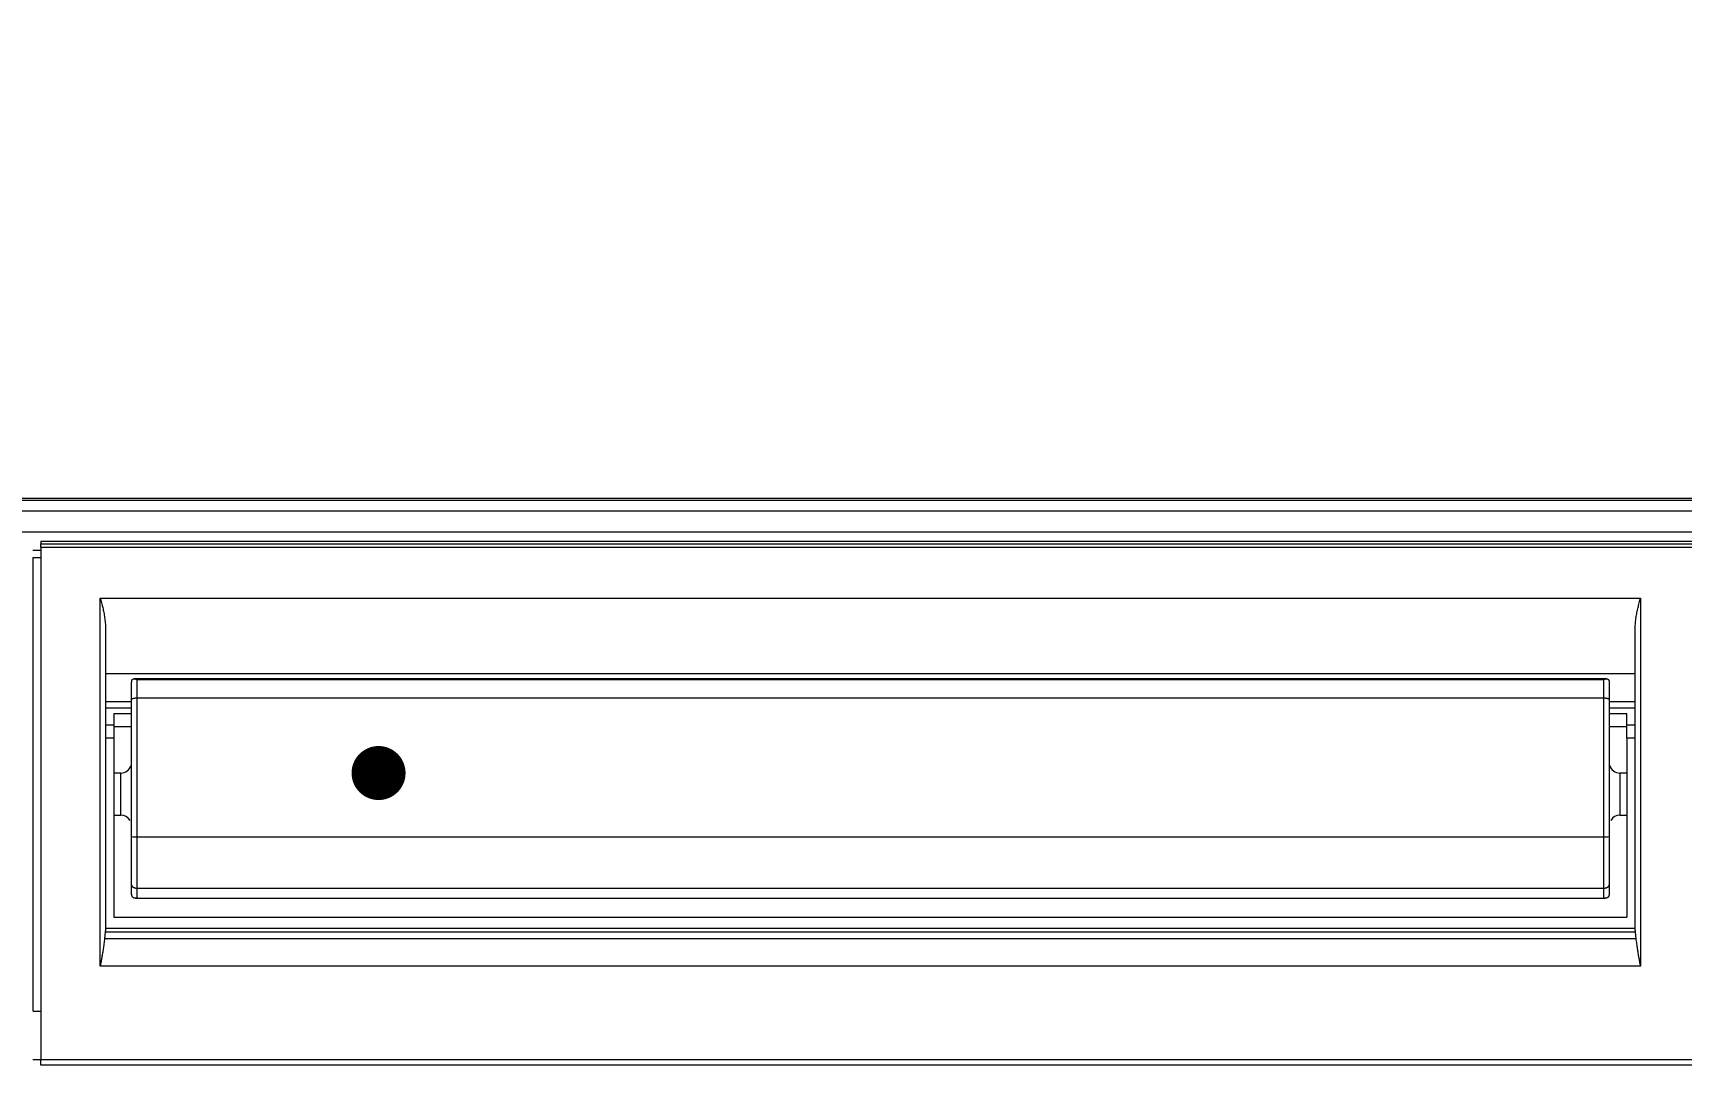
# Model space of a CAD drawing. Header units: metres. Extents: x -101133.8 to -101066.7, y -24899.3 to -24824.7.
# Drawn here: x -101102.9844 to -101102.6795, y -24833.4136 to -24833.2214 of the extents above; entities that cross this region are included whole.
import ezdxf

# ---------------------------------------------------------------- set-up
doc = ezdxf.new("R2010")
doc.units = ezdxf.units.M
doc.header["$LTSCALE"] = 0.2
doc.header["$PDSIZE"] = -5
doc.layers.add('CMT-COTATION DIVERS', color=1, linetype='Continuous')
doc.layers.add('CMT-CVC-MATERIEL', color=30, linetype='Continuous')
doc.styles.get("Standard").update_dxf_attribs({"font": 'arial.ttf'})
doc.dimstyles.get("Standard").update_dxf_attribs({"dimtxt": 0.18, "dimasz": 0.18, "dimexe": 0.18, "dimexo": 0.0625, "dimgap": 0.09, "dimtad": 0, "dimtih": 1, "dimtoh": 1, "dimdec": 4, "dimzin": 0, "dimdsep": 46, "dimtxsty": 'Standard', "dimcen": 0.09, "dimadec": 0, "dimazin": 0, "dimtfac": 1, "dimtdec": 4, "dimtofl": 0, "dimtmove": 0, "dimatfit": 3, "dimfxl": 1, "dimtolj": 1, "dimtzin": 0, "dimarcsym": 0})

# ---------------------------------------------------------------- blocks, each defined once
blk = doc.blocks.new('Cassette 600x600')
at = {"linetype": 'Continuous', "lineweight": 13}
for p, q in [((-19976.97, 551.21), (-19976.97, -35.19)), ((-19973.14, -35.19), (-19973.14, 551.21)), ((-19971.13, 551.21), (-19971.13, -35.19)), ((-19970.73, 551.21), (-19970.73, -35.19)), ((-20074.73, 411.51), (-20074.73, 413.01)), ((-20065.73, 412.91), (-19981.73, 412.91)), ((-20065.73, 412.91), (-20065.73, 411.51)), ((-19981.73, 413.01), (-19981.73, 412.91)), ((-19981.73, 412.91), (-19981.73, 411.51)), ((-19980.43, 411.51), (-19980.43, 413.01)), ((-20075.73, 411.51), (-20074.73, 411.51)), ((-20075.73, 104.51), (-20075.73, 411.51)), ((-20074.73, 104.51), (-20074.73, 411.51)), ((-19979.9, 411.51), (-20074.73, 411.51)), ((-19979.9, 104.51), (-19979.9, 411.51)), ((-19979.9, 411.51), (-19979.18, 411.51)), ((-19979.18, 411.51), (-19979.18, 104.51)), ((-19978.72, 411.51), (-19979.18, 411.51)), ((-19978.72, 411.51), (-19978.72, 104.51)), ((-20057.38, 400.51), (-19989.24, 400.51)), ((-20057.38, 115.51), (-20057.38, 400.51)), ((-20052.26, 399.7), (-20052.26, 116.31)), ((-20051.11, 399.59), (-20052.26, 399.7)), ((-20051.11, 116.42), (-20051.11, 399.59)), ((-19994.83, 399.51), (-20050.47, 399.51)), ((-20050.33, 399.51), (-20050.33, 116.51)), ((-20015.19, 398.01), (-20015.19, 399.51)), ((-20012.73, 399.51), (-20012.73, 398.01)), ((-20009.63, 394.71), (-20009.63, 399.51)), ((-20008.47, 394.71), (-20008.47, 399.51)), ((-20003.29, 116.51), (-20003.29, 399.51)), ((-19989.24, 400.51), (-19989.24, 115.51)), ((-20015.19, 398.01), (-20048.33, 398.01)), ((-20048.33, 398.01), (-20048.33, 118.01)), ((-20029.43, 398.01), (-20029.43, 396.71)), ((-20029.43, 396.71), (-20021.63, 396.71)), ((-20021.63, 396.71), (-20021.63, 398.01)), ((-20012.73, 398.01), (-20015.19, 398.01)), ((-20013.03, 398.01), (-20013.03, 394.71)), ((-20010.61, 398.01), (-20012.73, 398.01)), ((-20010.61, 398.01), (-20010.61, 394.71)), ((-20044.82, 393.97), (-20044.82, 122.04)), ((-20042.93, 393.71), (-20044.78, 393.71)), ((-20044.78, 393.71), (-20044.78, 122.31)), ((-20044.11, 394.7), (-20043.93, 394.71)), ((-20043.93, 394.71), (-20042.33, 394.71)), ((-20042.93, 393.71), (-20042.93, 122.31)), ((-20033.43, 393.71), (-20042.93, 393.71)), ((-20042.33, 394.71), (-20033.4, 394.71)), ((-20033.43, 393.71), (-20033.43, 122.31)), ((-20007.73, 393.71), (-20033.43, 393.71)), ((-20033.4, 394.71), (-20008.02, 394.71)), ((-20008.02, 394.71), (-20004.88, 394.71)), ((-20007.73, 393.71), (-20007.73, 122.31)), ((-20004.35, 393.71), (-20007.73, 393.71)), ((-20004.88, 394.71), (-20004.66, 394.69)), ((-20004.35, 122.31), (-20004.35, 393.71)), ((-20004.19, 121.78), (-20004.19, 394.23)), ((-20044.78, 122.31), (-20042.93, 122.31)), ((-20042.93, 122.31), (-20033.43, 122.31)), ((-20033.43, 122.31), (-20007.73, 122.31)), ((-20007.73, 122.31), (-20004.35, 122.31)), ((-20043.93, 121.31), (-20044.11, 121.31)), ((-20042.33, 121.31), (-20043.93, 121.31)), ((-20033.4, 121.31), (-20042.33, 121.31)), ((-20008.02, 121.31), (-20033.4, 121.31)), ((-20029.43, 119.31), (-20029.43, 118.01)), ((-20021.63, 119.31), (-20029.43, 119.31)), ((-20021.63, 118.01), (-20021.63, 119.31)), ((-20013.03, 121.31), (-20013.03, 118.01)), ((-20010.61, 121.31), (-20010.61, 118.01)), ((-20009.63, 116.51), (-20009.63, 121.31)), ((-20008.47, 116.51), (-20008.47, 121.31)), ((-20004.88, 121.31), (-20008.02, 121.31)), ((-20004.66, 121.32), (-20004.88, 121.31)), ((-20052.26, 116.31), (-20051.11, 116.42)), ((-20050.47, 116.51), (-19994.83, 116.51)), ((-20015.19, 118.01), (-20048.33, 118.01)), ((-20015.19, 118.01), (-20012.73, 118.01)), ((-20015.19, 116.51), (-20015.19, 118.01)), ((-20012.73, 118.01), (-20012.73, 116.51)), ((-20012.73, 118.01), (-20010.61, 118.01)), ((-19989.24, 115.51), (-20057.38, 115.51))]:
    blk.add_line(p, q, dxfattribs=at)
at = {"linetype": 'Continuous', "const_width": 5}
blk.add_lwpolyline([(-20024.13, 349.01, 1), (-20019.13, 349.01, 1)], format="xyb", close=True, dxfattribs=at)
at = {"linetype": 'Continuous', "lineweight": 13}
for centre, radius, start, end in [((-20031.43, 396.71), 2, 300.8445, 0), ((-20019.63, 396.71), 2, 180, 253.2061), ((-20026.04, 393.95), 7.4, 174.1787, 181.9347), ((-20025.17, 122.06), 8.27, 178.2687, 185.2085), ((-20031.43, 119.31), 2, 0, 59.2042), ((-20019.63, 119.31), 2, 106.6773, 180)]:
    blk.add_arc(centre, radius, start, end, dxfattribs=at)
for points, knots in [([(-20052.26, 399.7), (-20052.42, 399.72), (-20052.58, 399.74), (-20052.74, 399.76), (-20052.9, 399.79), (-20053.06, 399.81), (-20053.23, 399.83), (-20053.39, 399.85), (-20053.56, 399.88), (-20053.72, 399.9), (-20053.87, 399.92), (-20054, 399.94), (-20054.2, 399.97), (-20054.42, 400), (-20054.71, 400.05), (-20054.99, 400.09), (-20055.26, 400.14), (-20055.52, 400.18), (-20055.77, 400.22), (-20056.03, 400.27), (-20056.27, 400.31), (-20056.56, 400.36), (-20056.85, 400.41), (-20057.17, 400.47), (-20057.35, 400.5), (-20057.35, 400.5), (-20057.36, 400.5), (-20057.36, 400.5), (-20057.36, 400.5), (-20057.36, 400.5), (-20057.37, 400.5), (-20057.37, 400.5), (-20057.37, 400.5), (-20057.38, 400.5), (-20057.38, 400.5), (-20057.38, 400.5), (-20057.38, 400.51)], [0, 0, 0, 0, 1, 1, 1, 2, 2, 2, 3, 3, 3, 4, 4, 4, 5, 5, 5, 6, 6, 6, 7, 7, 7, 8, 8, 8, 9, 9, 9, 10, 10, 10, 11, 11, 11, 12, 12, 12, 12]), ([(-20050.47, 399.51), (-20050.49, 399.51), (-20050.51, 399.51), (-20050.52, 399.51), (-20050.54, 399.51), (-20050.56, 399.51), (-20050.57, 399.52), (-20050.59, 399.52), (-20050.61, 399.52), (-20050.63, 399.52), (-20050.65, 399.53), (-20050.67, 399.53), (-20050.69, 399.53), (-20050.71, 399.54), (-20050.73, 399.54), (-20050.75, 399.54), (-20050.77, 399.55), (-20050.79, 399.55), (-20050.81, 399.56), (-20050.84, 399.56), (-20050.86, 399.56), (-20050.89, 399.57), (-20050.91, 399.57), (-20050.94, 399.58), (-20050.96, 399.58), (-20050.97, 399.58), (-20050.98, 399.58), (-20051, 399.58), (-20051.01, 399.58), (-20051.02, 399.58), (-20051.03, 399.59), (-20051.05, 399.59), (-20051.06, 399.59), (-20051.07, 399.59), (-20051.08, 399.59), (-20051.09, 399.59), (-20051.11, 399.59)], [0, 0, 0, 0, 1, 1, 1, 2, 2, 2, 3, 3, 3, 4, 4, 4, 5, 5, 5, 6, 6, 6, 7, 7, 7, 8, 8, 8, 9, 9, 9, 10, 10, 10, 11, 11, 11, 12, 12, 12, 12]), ([(-19989.24, 400.51), (-19989.25, 400.5), (-19989.25, 400.5), (-19989.25, 400.5), (-19989.25, 400.5), (-19989.25, 400.5), (-19989.26, 400.5), (-19989.26, 400.5), (-19989.26, 400.5), (-19989.26, 400.5), (-19989.26, 400.5), (-19989.26, 400.5), (-19989.27, 400.5), (-19989.46, 400.45), (-19989.82, 400.35), (-19990.14, 400.27), (-19990.46, 400.19), (-19990.74, 400.12), (-19991.02, 400.05), (-19991.31, 399.98), (-19991.6, 399.91), (-19991.92, 399.85), (-19992.24, 399.79), (-19992.58, 399.73), (-19992.83, 399.69), (-19993.03, 399.66), (-19993.17, 399.65), (-19993.33, 399.63), (-19993.48, 399.61), (-19993.66, 399.6), (-19993.83, 399.58), (-19994, 399.57), (-19994.16, 399.55), (-19994.33, 399.54), (-19994.49, 399.53), (-19994.66, 399.52), (-19994.83, 399.51)], [0, 0, 0, 0, 1, 1, 1, 2, 2, 2, 3, 3, 3, 4, 4, 4, 5, 5, 5, 6, 6, 6, 7, 7, 7, 8, 8, 8, 9, 9, 9, 10, 10, 10, 11, 11, 11, 12, 12, 12, 12]), ([(-20044.78, 393.71), (-20044.78, 393.71), (-20044.78, 393.71), (-20044.78, 393.71), (-20044.78, 393.71), (-20044.78, 393.71), (-20044.78, 393.71), (-20044.78, 393.71), (-20044.78, 393.71), (-20044.78, 393.71), (-20044.78, 393.71), (-20044.78, 393.71), (-20044.78, 393.71), (-20044.78, 393.72), (-20044.78, 393.73), (-20044.79, 393.74), (-20044.79, 393.76), (-20044.79, 393.77), (-20044.79, 393.78), (-20044.8, 393.79), (-20044.8, 393.8), (-20044.8, 393.81), (-20044.8, 393.82), (-20044.81, 393.83), (-20044.81, 393.84), (-20044.81, 393.86), (-20044.81, 393.9), (-20044.82, 393.93), (-20044.82, 393.96), (-20044.82, 393.98), (-20044.82, 394.01), (-20044.82, 394.04), (-20044.81, 394.06), (-20044.81, 394.09), (-20044.8, 394.12), (-20044.8, 394.15), (-20044.79, 394.17), (-20044.79, 394.2), (-20044.78, 394.21), (-20044.77, 394.23), (-20044.77, 394.25), (-20044.76, 394.27), (-20044.75, 394.29), (-20044.74, 394.31), (-20044.73, 394.33), (-20044.72, 394.35), (-20044.71, 394.36), (-20044.69, 394.38), (-20044.68, 394.4), (-20044.67, 394.42), (-20044.66, 394.43), (-20044.65, 394.44), (-20044.64, 394.45), (-20044.63, 394.46), (-20044.62, 394.47), (-20044.6, 394.49), (-20044.59, 394.5), (-20044.58, 394.51), (-20044.56, 394.52), (-20044.55, 394.53), (-20044.54, 394.54), (-20044.52, 394.55), (-20044.52, 394.56), (-20044.51, 394.56), (-20044.5, 394.57), (-20044.48, 394.58), (-20044.47, 394.58), (-20044.46, 394.59), (-20044.45, 394.59), (-20044.44, 394.6), (-20044.43, 394.61), (-20044.42, 394.61), (-20044.4, 394.62), (-20044.39, 394.62), (-20044.38, 394.63), (-20044.37, 394.63), (-20044.36, 394.64), (-20044.34, 394.64), (-20044.33, 394.65), (-20044.32, 394.65), (-20044.31, 394.66), (-20044.29, 394.66), (-20044.28, 394.66), (-20044.27, 394.67), (-20044.25, 394.67), (-20044.24, 394.67), (-20044.23, 394.67), (-20044.22, 394.68), (-20044.2, 394.68), (-20044.19, 394.68), (-20044.18, 394.68), (-20044.17, 394.69), (-20044.16, 394.69), (-20044.14, 394.69), (-20044.13, 394.69), (-20044.12, 394.69), (-20044.11, 394.7)], [0, 0, 0, 0, 1, 1, 1, 2, 2, 2, 3, 3, 3, 4, 4, 4, 5, 5, 5, 6, 6, 6, 7, 7, 7, 8, 8, 8, 9, 9, 9, 10, 10, 10, 11, 11, 11, 12, 12, 12, 13, 13, 13, 14, 14, 14, 15, 15, 15, 16, 16, 16, 17, 17, 17, 18, 18, 18, 19, 19, 19, 20, 20, 20, 21, 21, 21, 22, 22, 22, 23, 23, 23, 24, 24, 24, 25, 25, 25, 26, 26, 26, 27, 27, 27, 28, 28, 28, 29, 29, 29, 30, 30, 30, 31, 31, 31, 32, 32, 32, 32]), ([(-20042.33, 394.71), (-20042.33, 394.71), (-20042.33, 394.7), (-20042.34, 394.7), (-20042.34, 394.7), (-20042.34, 394.7), (-20042.34, 394.7), (-20042.35, 394.7), (-20042.35, 394.7), (-20042.35, 394.7), (-20042.35, 394.7), (-20042.36, 394.7), (-20042.36, 394.7), (-20042.37, 394.7), (-20042.38, 394.7), (-20042.38, 394.7), (-20042.39, 394.7), (-20042.4, 394.7), (-20042.41, 394.7), (-20042.42, 394.69), (-20042.43, 394.69), (-20042.44, 394.69), (-20042.44, 394.69), (-20042.45, 394.68), (-20042.46, 394.68), (-20042.47, 394.68), (-20042.49, 394.67), (-20042.51, 394.66), (-20042.53, 394.65), (-20042.54, 394.64), (-20042.56, 394.63), (-20042.57, 394.62), (-20042.59, 394.61), (-20042.6, 394.59), (-20042.62, 394.58), (-20042.63, 394.57), (-20042.65, 394.55), (-20042.66, 394.54), (-20042.68, 394.52), (-20042.69, 394.51), (-20042.7, 394.49), (-20042.72, 394.47), (-20042.73, 394.45), (-20042.74, 394.43), (-20042.75, 394.41), (-20042.76, 394.39), (-20042.78, 394.37), (-20042.79, 394.35), (-20042.8, 394.33), (-20042.81, 394.31), (-20042.82, 394.29), (-20042.83, 394.26), (-20042.84, 394.24), (-20042.85, 394.21), (-20042.86, 394.19), (-20042.86, 394.17), (-20042.87, 394.14), (-20042.88, 394.11), (-20042.88, 394.09), (-20042.89, 394.06), (-20042.9, 394.04), (-20042.9, 394.01), (-20042.91, 393.98), (-20042.91, 393.96), (-20042.91, 393.93), (-20042.92, 393.9), (-20042.92, 393.87), (-20042.92, 393.85), (-20042.92, 393.82), (-20042.92, 393.79), (-20042.93, 393.76), (-20042.93, 393.73), (-20042.93, 393.71)], [0, 0, 0, 0, 1, 1, 1, 2, 2, 2, 3, 3, 3, 4, 4, 4, 5, 5, 5, 6, 6, 6, 7, 7, 7, 8, 8, 8, 9, 9, 9, 10, 10, 10, 11, 11, 11, 12, 12, 12, 13, 13, 13, 14, 14, 14, 15, 15, 15, 16, 16, 16, 17, 17, 17, 18, 18, 18, 19, 19, 19, 20, 20, 20, 21, 21, 21, 22, 22, 22, 23, 23, 23, 24, 24, 24, 24]), ([(-20008.02, 394.71), (-20008.02, 394.71), (-20008.02, 394.7), (-20008.02, 394.7), (-20008.02, 394.7), (-20008.02, 394.7), (-20008.01, 394.7), (-20008.01, 394.7), (-20008.01, 394.7), (-20008.01, 394.7), (-20008.01, 394.7), (-20008.01, 394.7), (-20008.01, 394.7), (-20008, 394.7), (-20008, 394.7), (-20007.99, 394.7), (-20007.99, 394.7), (-20007.99, 394.7), (-20007.98, 394.7), (-20007.98, 394.69), (-20007.97, 394.69), (-20007.97, 394.69), (-20007.97, 394.69), (-20007.96, 394.68), (-20007.96, 394.68), (-20007.95, 394.68), (-20007.94, 394.67), (-20007.93, 394.66), (-20007.93, 394.65), (-20007.92, 394.64), (-20007.91, 394.63), (-20007.9, 394.62), (-20007.9, 394.61), (-20007.89, 394.59), (-20007.88, 394.58), (-20007.87, 394.57), (-20007.87, 394.55), (-20007.86, 394.54), (-20007.85, 394.52), (-20007.85, 394.51), (-20007.84, 394.49), (-20007.83, 394.47), (-20007.83, 394.45), (-20007.82, 394.43), (-20007.82, 394.41), (-20007.81, 394.39), (-20007.8, 394.37), (-20007.8, 394.35), (-20007.79, 394.33), (-20007.79, 394.31), (-20007.78, 394.29), (-20007.78, 394.26), (-20007.77, 394.24), (-20007.77, 394.21), (-20007.77, 394.19), (-20007.76, 394.17), (-20007.76, 394.14), (-20007.76, 394.11), (-20007.75, 394.09), (-20007.75, 394.06), (-20007.75, 394.04), (-20007.74, 394.01), (-20007.74, 393.98), (-20007.74, 393.96), (-20007.74, 393.93), (-20007.74, 393.9), (-20007.74, 393.87), (-20007.73, 393.85), (-20007.73, 393.82), (-20007.73, 393.79), (-20007.73, 393.76), (-20007.73, 393.73), (-20007.73, 393.71)], [0, 0, 0, 0, 1, 1, 1, 2, 2, 2, 3, 3, 3, 4, 4, 4, 5, 5, 5, 6, 6, 6, 7, 7, 7, 8, 8, 8, 9, 9, 9, 10, 10, 10, 11, 11, 11, 12, 12, 12, 13, 13, 13, 14, 14, 14, 15, 15, 15, 16, 16, 16, 17, 17, 17, 18, 18, 18, 19, 19, 19, 20, 20, 20, 21, 21, 21, 22, 22, 22, 23, 23, 23, 24, 24, 24, 24]), ([(-20004.66, 394.69), (-20004.64, 394.69), (-20004.63, 394.69), (-20004.62, 394.69), (-20004.61, 394.68), (-20004.59, 394.68), (-20004.58, 394.68), (-20004.57, 394.68), (-20004.56, 394.67), (-20004.54, 394.67), (-20004.53, 394.67), (-20004.52, 394.66), (-20004.51, 394.66), (-20004.49, 394.66), (-20004.48, 394.65), (-20004.47, 394.65), (-20004.46, 394.64), (-20004.45, 394.64), (-20004.44, 394.64), (-20004.43, 394.63), (-20004.42, 394.63), (-20004.41, 394.62), (-20004.4, 394.62), (-20004.39, 394.61), (-20004.38, 394.6), (-20004.37, 394.6), (-20004.36, 394.59), (-20004.35, 394.59), (-20004.34, 394.58), (-20004.33, 394.57), (-20004.33, 394.56), (-20004.32, 394.56), (-20004.31, 394.55), (-20004.3, 394.54), (-20004.3, 394.54), (-20004.29, 394.53), (-20004.28, 394.52), (-20004.28, 394.51), (-20004.27, 394.5), (-20004.26, 394.49), (-20004.25, 394.47), (-20004.24, 394.46), (-20004.24, 394.45), (-20004.23, 394.43), (-20004.22, 394.42), (-20004.22, 394.41), (-20004.21, 394.39), (-20004.21, 394.38), (-20004.21, 394.37), (-20004.2, 394.35), (-20004.2, 394.33), (-20004.2, 394.31), (-20004.19, 394.29), (-20004.19, 394.27), (-20004.19, 394.25), (-20004.19, 394.22), (-20004.19, 394.2), (-20004.19, 394.18), (-20004.19, 394.16), (-20004.2, 394.14), (-20004.2, 394.12), (-20004.21, 394.09), (-20004.21, 394.06), (-20004.22, 394.03), (-20004.23, 394), (-20004.24, 393.97), (-20004.25, 393.94), (-20004.26, 393.91), (-20004.27, 393.88), (-20004.28, 393.85), (-20004.3, 393.82), (-20004.31, 393.78), (-20004.32, 393.76), (-20004.33, 393.76), (-20004.33, 393.75), (-20004.33, 393.75), (-20004.33, 393.74), (-20004.33, 393.74), (-20004.34, 393.74), (-20004.34, 393.73), (-20004.34, 393.73), (-20004.34, 393.72), (-20004.34, 393.72), (-20004.35, 393.71), (-20004.35, 393.71), (-20004.35, 393.71), (-20004.35, 393.71), (-20004.35, 393.71), (-20004.35, 393.71), (-20004.35, 393.71), (-20004.35, 393.71), (-20004.35, 393.71), (-20004.35, 393.71), (-20004.35, 393.71), (-20004.35, 393.71), (-20004.35, 393.71), (-20004.35, 393.71)], [0, 0, 0, 0, 1, 1, 1, 2, 2, 2, 3, 3, 3, 4, 4, 4, 5, 5, 5, 6, 6, 6, 7, 7, 7, 8, 8, 8, 9, 9, 9, 10, 10, 10, 11, 11, 11, 12, 12, 12, 13, 13, 13, 14, 14, 14, 15, 15, 15, 16, 16, 16, 17, 17, 17, 18, 18, 18, 19, 19, 19, 20, 20, 20, 21, 21, 21, 22, 22, 22, 23, 23, 23, 24, 24, 24, 25, 25, 25, 26, 26, 26, 27, 27, 27, 28, 28, 28, 29, 29, 29, 30, 30, 30, 31, 31, 31, 32, 32, 32, 32]), ([(-20044.11, 121.31), (-20044.12, 121.32), (-20044.13, 121.32), (-20044.14, 121.32), (-20044.16, 121.32), (-20044.17, 121.32), (-20044.18, 121.33), (-20044.19, 121.33), (-20044.2, 121.33), (-20044.22, 121.33), (-20044.23, 121.34), (-20044.24, 121.34), (-20044.25, 121.34), (-20044.27, 121.34), (-20044.28, 121.35), (-20044.29, 121.35), (-20044.31, 121.36), (-20044.32, 121.36), (-20044.33, 121.36), (-20044.34, 121.37), (-20044.36, 121.37), (-20044.37, 121.38), (-20044.38, 121.38), (-20044.39, 121.39), (-20044.4, 121.39), (-20044.42, 121.4), (-20044.43, 121.4), (-20044.44, 121.41), (-20044.45, 121.42), (-20044.46, 121.42), (-20044.47, 121.43), (-20044.48, 121.43), (-20044.5, 121.44), (-20044.51, 121.45), (-20044.52, 121.45), (-20044.52, 121.46), (-20044.54, 121.47), (-20044.55, 121.48), (-20044.56, 121.49), (-20044.58, 121.5), (-20044.59, 121.51), (-20044.6, 121.52), (-20044.62, 121.54), (-20044.63, 121.55), (-20044.64, 121.56), (-20044.65, 121.57), (-20044.66, 121.58), (-20044.67, 121.59), (-20044.68, 121.61), (-20044.69, 121.63), (-20044.71, 121.65), (-20044.72, 121.66), (-20044.73, 121.68), (-20044.74, 121.7), (-20044.75, 121.72), (-20044.76, 121.74), (-20044.77, 121.76), (-20044.77, 121.78), (-20044.78, 121.8), (-20044.79, 121.81), (-20044.79, 121.84), (-20044.8, 121.86), (-20044.8, 121.89), (-20044.81, 121.92), (-20044.81, 121.95), (-20044.82, 121.97), (-20044.82, 122), (-20044.82, 122.03), (-20044.82, 122.05), (-20044.82, 122.08), (-20044.81, 122.11), (-20044.81, 122.15), (-20044.81, 122.17), (-20044.81, 122.18), (-20044.8, 122.19), (-20044.8, 122.2), (-20044.8, 122.21), (-20044.8, 122.22), (-20044.79, 122.23), (-20044.79, 122.25), (-20044.79, 122.26), (-20044.79, 122.27), (-20044.78, 122.28), (-20044.78, 122.29), (-20044.78, 122.3), (-20044.78, 122.3), (-20044.78, 122.3), (-20044.78, 122.3), (-20044.78, 122.3), (-20044.78, 122.3), (-20044.78, 122.3), (-20044.78, 122.3), (-20044.78, 122.3), (-20044.78, 122.3), (-20044.78, 122.3), (-20044.78, 122.3), (-20044.78, 122.31)], [0, 0, 0, 0, 1, 1, 1, 2, 2, 2, 3, 3, 3, 4, 4, 4, 5, 5, 5, 6, 6, 6, 7, 7, 7, 8, 8, 8, 9, 9, 9, 10, 10, 10, 11, 11, 11, 12, 12, 12, 13, 13, 13, 14, 14, 14, 15, 15, 15, 16, 16, 16, 17, 17, 17, 18, 18, 18, 19, 19, 19, 20, 20, 20, 21, 21, 21, 22, 22, 22, 23, 23, 23, 24, 24, 24, 25, 25, 25, 26, 26, 26, 27, 27, 27, 28, 28, 28, 29, 29, 29, 30, 30, 30, 31, 31, 31, 32, 32, 32, 32]), ([(-20042.93, 122.31), (-20042.93, 122.28), (-20042.93, 122.25), (-20042.92, 122.22), (-20042.92, 122.19), (-20042.92, 122.16), (-20042.92, 122.14), (-20042.92, 122.11), (-20042.91, 122.08), (-20042.91, 122.05), (-20042.91, 122.03), (-20042.9, 122), (-20042.9, 121.97), (-20042.89, 121.95), (-20042.88, 121.92), (-20042.88, 121.9), (-20042.87, 121.87), (-20042.86, 121.85), (-20042.86, 121.82), (-20042.85, 121.8), (-20042.84, 121.77), (-20042.83, 121.75), (-20042.82, 121.73), (-20042.81, 121.7), (-20042.8, 121.68), (-20042.79, 121.66), (-20042.78, 121.64), (-20042.76, 121.62), (-20042.75, 121.6), (-20042.74, 121.58), (-20042.73, 121.56), (-20042.72, 121.54), (-20042.7, 121.52), (-20042.69, 121.5), (-20042.68, 121.49), (-20042.66, 121.47), (-20042.65, 121.46), (-20042.63, 121.44), (-20042.62, 121.43), (-20042.6, 121.42), (-20042.59, 121.4), (-20042.57, 121.39), (-20042.56, 121.38), (-20042.54, 121.37), (-20042.53, 121.36), (-20042.51, 121.35), (-20042.49, 121.34), (-20042.47, 121.33), (-20042.46, 121.33), (-20042.45, 121.33), (-20042.44, 121.32), (-20042.44, 121.32), (-20042.43, 121.32), (-20042.42, 121.32), (-20042.41, 121.31), (-20042.4, 121.31), (-20042.39, 121.31), (-20042.38, 121.31), (-20042.38, 121.31), (-20042.37, 121.31), (-20042.36, 121.31), (-20042.36, 121.31), (-20042.35, 121.31), (-20042.35, 121.31), (-20042.35, 121.31), (-20042.35, 121.31), (-20042.34, 121.31), (-20042.34, 121.31), (-20042.34, 121.31), (-20042.34, 121.31), (-20042.33, 121.31), (-20042.33, 121.31), (-20042.33, 121.31)], [0, 0, 0, 0, 1, 1, 1, 2, 2, 2, 3, 3, 3, 4, 4, 4, 5, 5, 5, 6, 6, 6, 7, 7, 7, 8, 8, 8, 9, 9, 9, 10, 10, 10, 11, 11, 11, 12, 12, 12, 13, 13, 13, 14, 14, 14, 15, 15, 15, 16, 16, 16, 17, 17, 17, 18, 18, 18, 19, 19, 19, 20, 20, 20, 21, 21, 21, 22, 22, 22, 23, 23, 23, 24, 24, 24, 24]), ([(-20007.73, 122.31), (-20007.73, 122.28), (-20007.73, 122.25), (-20007.73, 122.22), (-20007.73, 122.19), (-20007.73, 122.16), (-20007.74, 122.14), (-20007.74, 122.11), (-20007.74, 122.08), (-20007.74, 122.05), (-20007.74, 122.03), (-20007.74, 122), (-20007.75, 121.97), (-20007.75, 121.95), (-20007.75, 121.92), (-20007.76, 121.9), (-20007.76, 121.87), (-20007.76, 121.85), (-20007.77, 121.82), (-20007.77, 121.8), (-20007.77, 121.77), (-20007.78, 121.75), (-20007.78, 121.73), (-20007.79, 121.7), (-20007.79, 121.68), (-20007.8, 121.66), (-20007.8, 121.64), (-20007.81, 121.62), (-20007.82, 121.6), (-20007.82, 121.58), (-20007.83, 121.56), (-20007.83, 121.54), (-20007.84, 121.52), (-20007.85, 121.5), (-20007.85, 121.49), (-20007.86, 121.47), (-20007.87, 121.46), (-20007.87, 121.44), (-20007.88, 121.43), (-20007.89, 121.42), (-20007.9, 121.4), (-20007.9, 121.39), (-20007.91, 121.38), (-20007.92, 121.37), (-20007.93, 121.36), (-20007.93, 121.35), (-20007.94, 121.34), (-20007.95, 121.33), (-20007.96, 121.33), (-20007.96, 121.33), (-20007.97, 121.32), (-20007.97, 121.32), (-20007.97, 121.32), (-20007.98, 121.32), (-20007.98, 121.31), (-20007.99, 121.31), (-20007.99, 121.31), (-20007.99, 121.31), (-20008, 121.31), (-20008, 121.31), (-20008.01, 121.31), (-20008.01, 121.31), (-20008.01, 121.31), (-20008.01, 121.31), (-20008.01, 121.31), (-20008.01, 121.31), (-20008.01, 121.31), (-20008.02, 121.31), (-20008.02, 121.31), (-20008.02, 121.31), (-20008.02, 121.31), (-20008.02, 121.31), (-20008.02, 121.31)], [0, 0, 0, 0, 1, 1, 1, 2, 2, 2, 3, 3, 3, 4, 4, 4, 5, 5, 5, 6, 6, 6, 7, 7, 7, 8, 8, 8, 9, 9, 9, 10, 10, 10, 11, 11, 11, 12, 12, 12, 13, 13, 13, 14, 14, 14, 15, 15, 15, 16, 16, 16, 17, 17, 17, 18, 18, 18, 19, 19, 19, 20, 20, 20, 21, 21, 21, 22, 22, 22, 23, 23, 23, 24, 24, 24, 24]), ([(-20004.35, 122.31), (-20004.35, 122.3), (-20004.35, 122.3), (-20004.35, 122.3), (-20004.35, 122.3), (-20004.35, 122.3), (-20004.35, 122.3), (-20004.35, 122.3), (-20004.35, 122.3), (-20004.35, 122.3), (-20004.35, 122.3), (-20004.35, 122.3), (-20004.35, 122.3), (-20004.35, 122.3), (-20004.34, 122.29), (-20004.34, 122.29), (-20004.34, 122.28), (-20004.34, 122.28), (-20004.34, 122.27), (-20004.33, 122.27), (-20004.33, 122.27), (-20004.33, 122.26), (-20004.33, 122.26), (-20004.33, 122.25), (-20004.32, 122.25), (-20004.31, 122.23), (-20004.3, 122.19), (-20004.28, 122.16), (-20004.27, 122.13), (-20004.26, 122.1), (-20004.25, 122.07), (-20004.24, 122.04), (-20004.23, 122.01), (-20004.22, 121.98), (-20004.21, 121.95), (-20004.21, 121.92), (-20004.2, 121.89), (-20004.2, 121.87), (-20004.19, 121.85), (-20004.19, 121.83), (-20004.19, 121.81), (-20004.19, 121.79), (-20004.19, 121.76), (-20004.19, 121.74), (-20004.19, 121.72), (-20004.2, 121.7), (-20004.2, 121.68), (-20004.2, 121.66), (-20004.21, 121.64), (-20004.21, 121.63), (-20004.21, 121.62), (-20004.22, 121.6), (-20004.22, 121.59), (-20004.23, 121.58), (-20004.24, 121.56), (-20004.24, 121.55), (-20004.25, 121.54), (-20004.26, 121.53), (-20004.27, 121.51), (-20004.28, 121.5), (-20004.28, 121.49), (-20004.29, 121.48), (-20004.3, 121.47), (-20004.3, 121.47), (-20004.31, 121.46), (-20004.32, 121.45), (-20004.33, 121.45), (-20004.33, 121.44), (-20004.34, 121.43), (-20004.35, 121.43), (-20004.36, 121.42), (-20004.37, 121.41), (-20004.38, 121.41), (-20004.39, 121.4), (-20004.4, 121.4), (-20004.41, 121.39), (-20004.42, 121.38), (-20004.43, 121.38), (-20004.44, 121.37), (-20004.45, 121.37), (-20004.46, 121.37), (-20004.47, 121.36), (-20004.48, 121.36), (-20004.49, 121.35), (-20004.51, 121.35), (-20004.52, 121.35), (-20004.53, 121.34), (-20004.54, 121.34), (-20004.56, 121.34), (-20004.57, 121.33), (-20004.58, 121.33), (-20004.59, 121.33), (-20004.61, 121.33), (-20004.62, 121.33), (-20004.63, 121.32), (-20004.64, 121.32), (-20004.66, 121.32)], [0, 0, 0, 0, 1, 1, 1, 2, 2, 2, 3, 3, 3, 4, 4, 4, 5, 5, 5, 6, 6, 6, 7, 7, 7, 8, 8, 8, 9, 9, 9, 10, 10, 10, 11, 11, 11, 12, 12, 12, 13, 13, 13, 14, 14, 14, 15, 15, 15, 16, 16, 16, 17, 17, 17, 18, 18, 18, 19, 19, 19, 20, 20, 20, 21, 21, 21, 22, 22, 22, 23, 23, 23, 24, 24, 24, 25, 25, 25, 26, 26, 26, 27, 27, 27, 28, 28, 28, 29, 29, 29, 30, 30, 30, 31, 31, 31, 32, 32, 32, 32]), ([(-20057.38, 115.51), (-20057.38, 115.51), (-20057.38, 115.51), (-20057.38, 115.51), (-20057.37, 115.51), (-20057.37, 115.51), (-20057.37, 115.51), (-20057.36, 115.51), (-20057.36, 115.51), (-20057.36, 115.51), (-20057.36, 115.51), (-20057.35, 115.51), (-20057.35, 115.51), (-20057.17, 115.54), (-20056.85, 115.6), (-20056.56, 115.65), (-20056.27, 115.7), (-20056.03, 115.74), (-20055.77, 115.79), (-20055.52, 115.83), (-20055.26, 115.87), (-20054.99, 115.92), (-20054.71, 115.96), (-20054.42, 116.01), (-20054.2, 116.04), (-20054, 116.07), (-20053.87, 116.09), (-20053.72, 116.11), (-20053.56, 116.13), (-20053.39, 116.16), (-20053.23, 116.18), (-20053.06, 116.2), (-20052.9, 116.22), (-20052.74, 116.25), (-20052.58, 116.27), (-20052.42, 116.29), (-20052.26, 116.31)], [0, 0, 0, 0, 1, 1, 1, 2, 2, 2, 3, 3, 3, 4, 4, 4, 5, 5, 5, 6, 6, 6, 7, 7, 7, 8, 8, 8, 9, 9, 9, 10, 10, 10, 11, 11, 11, 12, 12, 12, 12]), ([(-20051.11, 116.42), (-20051.08, 116.42), (-20051.05, 116.42), (-20051.03, 116.43), (-20051, 116.43), (-20050.97, 116.43), (-20050.95, 116.44), (-20050.92, 116.44), (-20050.9, 116.44), (-20050.87, 116.45), (-20050.85, 116.45), (-20050.82, 116.45), (-20050.8, 116.46), (-20050.77, 116.46), (-20050.75, 116.47), (-20050.73, 116.47), (-20050.71, 116.47), (-20050.68, 116.48), (-20050.66, 116.48), (-20050.64, 116.49), (-20050.62, 116.49), (-20050.6, 116.49), (-20050.58, 116.5), (-20050.56, 116.5), (-20050.55, 116.5), (-20050.54, 116.5), (-20050.54, 116.5), (-20050.53, 116.5), (-20050.52, 116.5), (-20050.52, 116.5), (-20050.51, 116.5), (-20050.51, 116.5), (-20050.5, 116.5), (-20050.49, 116.5), (-20050.49, 116.5), (-20050.48, 116.5), (-20050.47, 116.51)], [0, 0, 0, 0, 1, 1, 1, 2, 2, 2, 3, 3, 3, 4, 4, 4, 5, 5, 5, 6, 6, 6, 7, 7, 7, 8, 8, 8, 9, 9, 9, 10, 10, 10, 11, 11, 11, 12, 12, 12, 12]), ([(-19994.83, 116.51), (-19994.66, 116.49), (-19994.49, 116.48), (-19994.33, 116.47), (-19994.16, 116.46), (-19994, 116.44), (-19993.83, 116.43), (-19993.66, 116.41), (-19993.48, 116.4), (-19993.33, 116.38), (-19993.17, 116.36), (-19993.03, 116.35), (-19992.83, 116.32), (-19992.58, 116.28), (-19992.24, 116.22), (-19991.92, 116.16), (-19991.6, 116.1), (-19991.31, 116.03), (-19991.02, 115.96), (-19990.74, 115.89), (-19990.46, 115.82), (-19990.14, 115.74), (-19989.82, 115.66), (-19989.46, 115.56), (-19989.27, 115.51), (-19989.26, 115.51), (-19989.26, 115.51), (-19989.26, 115.51), (-19989.26, 115.51), (-19989.26, 115.51), (-19989.26, 115.51), (-19989.25, 115.51), (-19989.25, 115.51), (-19989.25, 115.51), (-19989.25, 115.51), (-19989.25, 115.51), (-19989.24, 115.51)], [0, 0, 0, 0, 1, 1, 1, 2, 2, 2, 3, 3, 3, 4, 4, 4, 5, 5, 5, 6, 6, 6, 7, 7, 7, 8, 8, 8, 9, 9, 9, 10, 10, 10, 11, 11, 11, 12, 12, 12, 12])]:
    blk.add_open_spline(points, degree=3, knots=knots, dxfattribs=at)
at = {"linetype": 'Continuous', "lineweight": 25}
blk.add_point((-20021.63, 349.01), dxfattribs=at)
blk = doc.blocks.new('COT-45')
at = {"color": 0}
for p, q in [((0, -1), (0, 1)), ((-1, 0), (1, 0))]:
    blk.add_line(p, q, dxfattribs=at)
at = {"color": 0, "const_width": 0.4}
blk.add_lwpolyline([(-0.442, -0.442), (0.442, 0.442)], dxfattribs=at)
blk = doc.blocks.new('*D87')
at = {"layer": 'CMT-COTATION DIVERS', "color": 0, "lineweight": -2}
for p, q in [((-101106.43591, -24831.69678), (-101106.43591, -24834.83079)), ((-101102.46909, -24834.01305), (-101102.46909, -24834.83079)), ((-101106.41091, -24834.78079), (-101102.49409, -24834.78079))]:
    blk.add_line(p, q, dxfattribs=at)
at = {"layer": 'Defpoints', "color": 0, "lineweight": 15}
for p in [(-101106.43591, -24831.66678), (-101102.46909, -24833.98305), (-101102.46909, -24834.78079)]:
    blk.add_point(p, dxfattribs=at)
at = {"layer": 'CMT-COTATION DIVERS', "color": 0, "lineweight": -2, "xscale": 0.025, "yscale": 0.025, "zscale": 0.025, "rotation": 180}
blk.add_blockref('COT-45', (-101106.43591, -24834.78079), dxfattribs=at)
at = {"layer": 'CMT-COTATION DIVERS', "color": 0, "lineweight": -2, "xscale": 0.025, "yscale": 0.025, "zscale": 0.025}
blk.add_blockref('COT-45', (-101102.46909, -24834.78079), dxfattribs=at)
at = {"layer": 'CMT-COTATION DIVERS', "color": 0, "lineweight": 15, "insert": (-101104.4525, -24834.70497), "char_height": 0.075, "attachment_point": 5}
blk.add_mtext('\\A1;397', dxfattribs=at)

msp = doc.modelspace()

# ---------------------------------------------------------------- block references
at = {"layer": 'CMT-CVC-MATERIEL', "xscale": 0.001, "yscale": 0.001, "zscale": 0.001, "rotation": 90}
msp.add_blockref('Cassette 600x600', (-101102.57148, -24813.3368), dxfattribs=at)

# ---------------------------------------------------------------- dimensions: what is measured, and where the dimension line sits
at = {"layer": 'CMT-COTATION DIVERS', "lineweight": 15}
dim = msp.add_linear_dim(base=(-101102.46909, -24834.78079), p1=(-101106.43591, -24831.66678), p2=(-101102.46909, -24833.98305), dimstyle='Standard', override={"dimscale": 0.05, "dimtxt": 1.5, "dimasz": 0.5, "dimexe": 1, "dimexo": 0.6, "dimgap": 0.75, "dimtad": 1, "dimtih": 0, "dimtoh": 0, "dimdec": 0, "dimlfac": 100, "dimblk": 'COT-45', "dimcen": 0, "dimadec": 2, "dimazin": 2, "dimtdec": 2, "dimtix": 1, "dimtmove": 1, "dimfrac": 1}, dxfattribs=at)
dim.commit()
dim.dimension.update_dxf_attribs({"geometry": '*D87', "text_midpoint": (-101104.4525, -24834.70497)})

doc.saveas('drawing.dxf')
